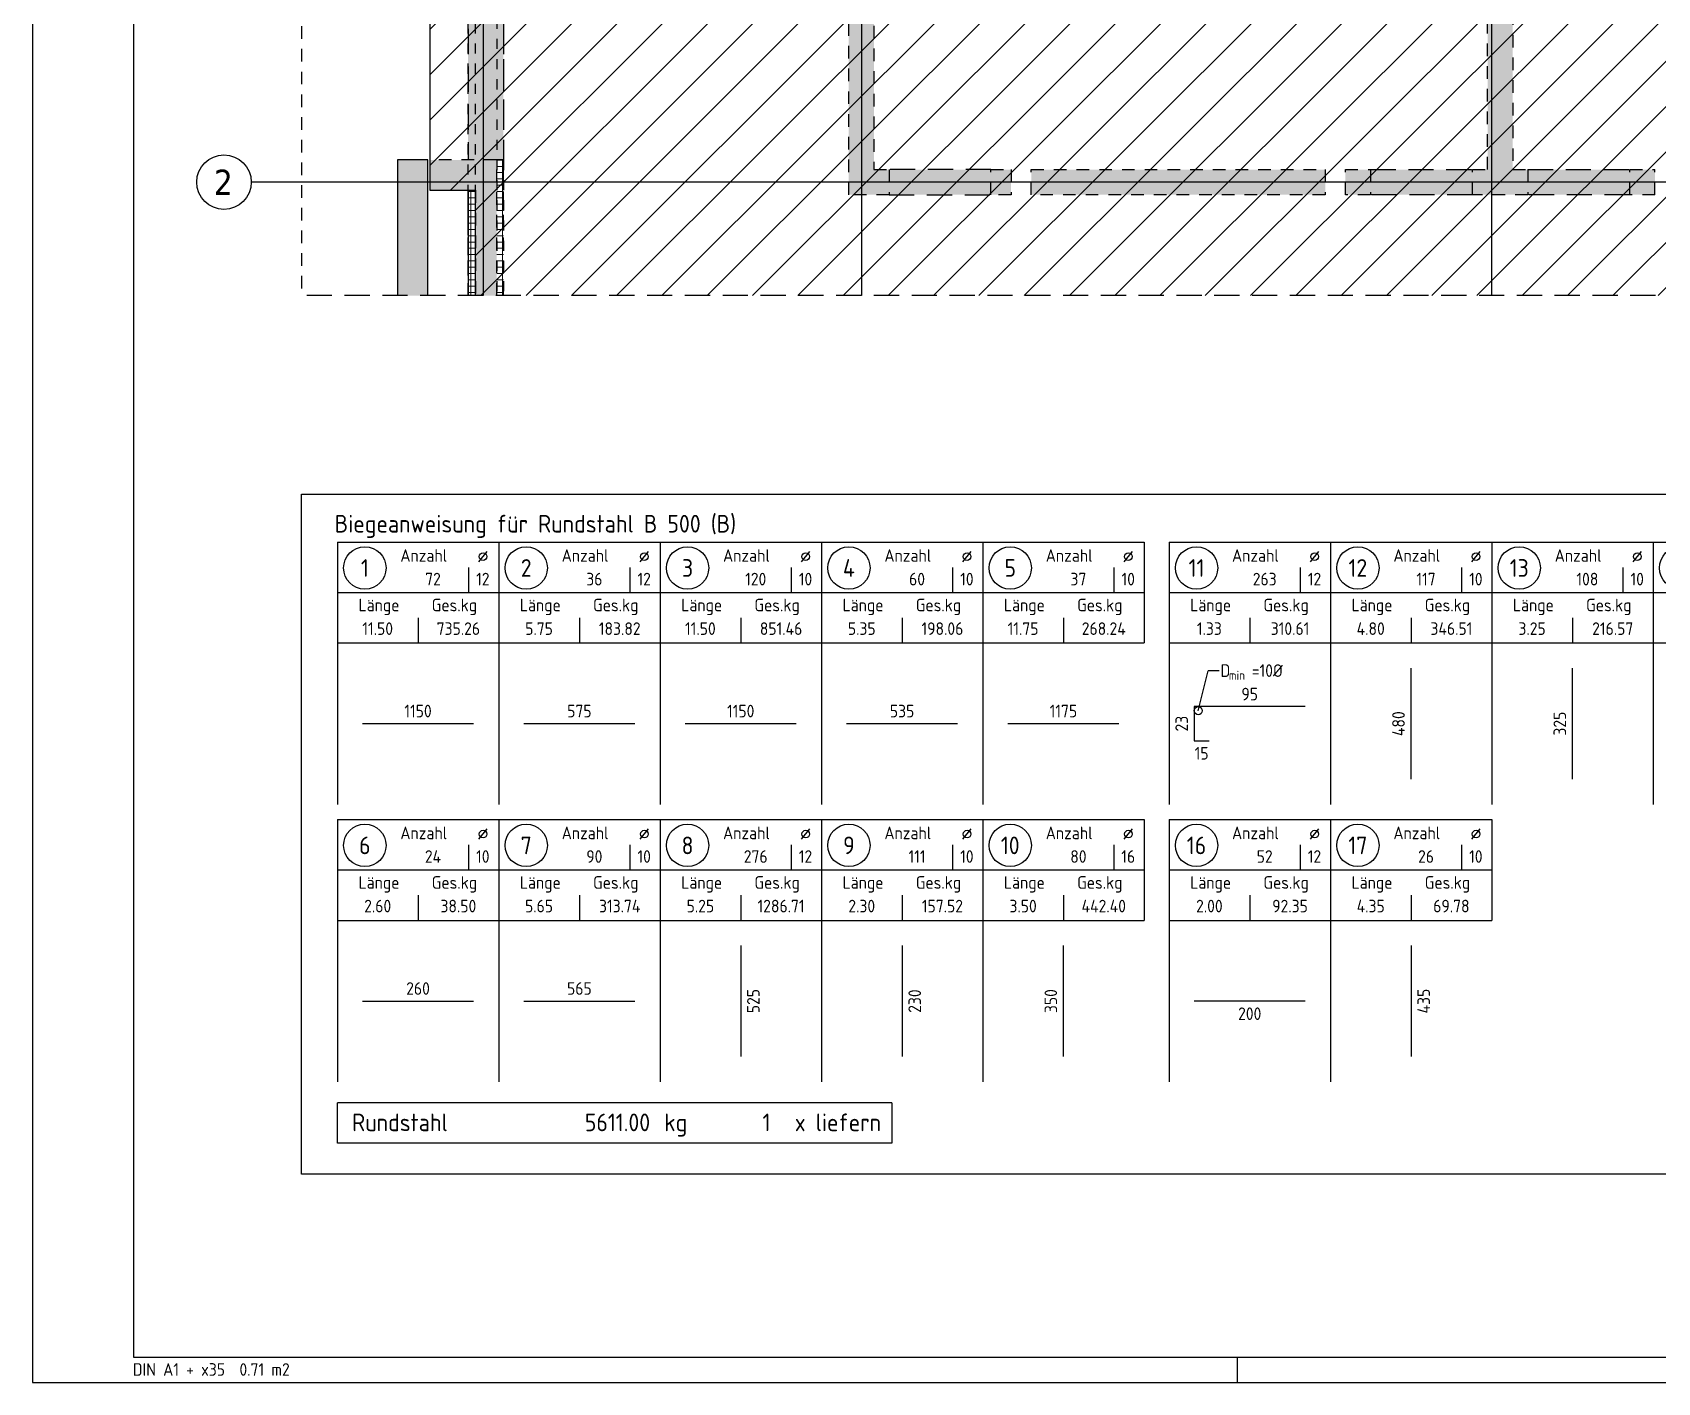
# Model space of a CAD drawing. Extents: x 0 to 76.9, y -2.2 to 33.4.
# Drawn here: x 0 to 16.11, y 0 to 13.38 of the extents above; entities that cross this region are included whole.
import ezdxf
from ezdxf.enums import TextEntityAlignment as Align

# ---------------------------------------------------------------- set-up
doc = ezdxf.new("R2010")
doc.units = 0
doc.header["$LTSCALE"] = 0.5
for name, pattern in [('AUSGEZOGEN', [1000.01, 1000, 0.01]), ('DASHED', [0.75, 0.5, -0.25]), ('HIDDEN', [0.375, 0.25, -0.125]), ('PUNKT', [0.175, 0.05, -0.125]), ('STRICHLINIE', [0.75, 0.5, -0.25]), ('VERDECKT', [0.375, 0.25, -0.125])]:
    doc.linetypes.add(name, pattern=pattern)
for name, color, linetype in [('ACHSEN', 7, 'Continuous'), ('Bestand', 7, 'Continuous'), ('BETON', 7, 'Continuous'), ('DG', 7, 'Continuous'), ('grau_hell', 7, 'Continuous'), ('grau_mittel', 7, 'Continuous'), ('HILFE', 7, 'Continuous'), ('RAHMEN', 7, 'Continuous'), ('RND', 7, 'Continuous'), ('RND_BILD', 7, 'Continuous'), ('SCHRAFF', 7, 'Continuous'), ('SFP_Achsen', 7, 'Continuous'), ('TEXT', 7, 'Continuous'), ('VERDECKT', 7, 'Continuous'), ('VERDECKT2', 7, 'Continuous')]:
    doc.layers.add(name, color=color, linetype=linetype)
doc.layers.add('zila_01_rb_02_stb-fertig_05_schraff', color=144, linetype='Continuous', lineweight=9)
doc.styles.add('helv', font='tahoma.ttf')
doc.styles.add('txt', font='isocp.shx')

# ---------------------------------------------------------------- blocks, each defined once
blk = doc.blocks.new('RND_LIS2')
at = {"layer": 'RND', "color": 3, "linetype": 'Continuous'}
for p, q in [((0, 0), (0, -5.2)), ((0, 0), (3.2, 0)), ((3.2, 0), (3.2, -2)), ((2.6, -0.503), (2.6, -1)), ((0, -1), (3.2, -1)), ((1.6, -1.503), (1.6, -2)), ((0, -2), (3.2, -2))]:
    blk.add_line(p, q, dxfattribs=at)
at = {"layer": 'RND', "color": 7, "linetype": 'Continuous'}
blk.add_line((2.805, -0.39), (2.973, -0.186), dxfattribs=at)
at = {"layer": 'RND', "color": 1, "linetype": 'Continuous'}
blk.add_circle((0.545, -0.513), 0.42, dxfattribs=at)
at = {"layer": 'RND', "color": 7, "linetype": 'Continuous'}
blk.add_circle((2.889, -0.288), 0.075, dxfattribs=at)
at = {"layer": 'RND', "color": 7, "linetype": 'Continuous', "style": 'txt'}
for s, p in [('Anzahl', (1.249, -0.391)), ('Länge', (0.42, -1.373)), ('Ges.kg', (1.872, -1.373))]:
    blk.add_text(s, height=0.25, dxfattribs=at).set_placement(p)
at = {"layer": 'RND', "color": 1, "linetype": 'Continuous', "style": 'txt'}
blk.add_attdef('POS1', text='', height=0.35, dxfattribs=at).set_placement((0.545, -0.513), align=Align.MIDDLE)
at = {"layer": 'RND', "color": 7, "linetype": 'Continuous', "style": 'txt'}
for tag, p in [('STK1', (1.897, -0.859)), ('DS1', (2.885, -0.859)), ('LANG1', (0.8, -1.841)), ('GEW', (2.4, -1.841))]:
    blk.add_attdef(tag, text='', height=0.25, dxfattribs=at).set_placement(p, align=Align.CENTER)
blk = doc.blocks.new('A1-35-0')
at = {"layer": 'RAHMEN'}
for p, q in [((0, 59.4), (0, 0)), ((0, 0), (118.9, 0))]:
    blk.add_line(p, q, dxfattribs=at)
at = {"layer": 'RAHMEN', "color": 5}
for p, q in [((2, 58.9), (2, 0.5)), ((2, 0.5), (118.4, 0.5))]:
    blk.add_line(p, q, dxfattribs=at)
at = {"layer": 'RAHMEN', "color": 7}
blk.add_line((23.9, 0), (23.9, 0.5), dxfattribs=at)
at = {"layer": 'RAHMEN', "color": 7, "style": 'txt'}
blk.add_text('DIN A1 + x35  0.71 m2', height=0.25, dxfattribs=at).set_placement((1.989, 0.133))
blk = doc.blocks.new('RND_SUM')
at = {"layer": 'RND', "color": 5, "linetype": 'Continuous'}
for p, q in [((0, 0), (0, 0.8)), ((11, 0.8), (0, 0.8)), ((11, 0.8), (11, 0)), ((11, 0), (0, 0))]:
    blk.add_line(p, q, dxfattribs=at)
at = {"layer": 'RND', "color": 1, "linetype": 'Continuous', "style": 'txt'}
for s, p in [('Rundstahl', (0.292, 0.235)), ('kg', (6.483, 0.235))]:
    blk.add_text(s, height=0.35, dxfattribs=at).set_placement(p)
blk.add_text('x liefern', height=0.35, dxfattribs=at).set_placement((10.784, 0.235), align=Align.RIGHT)
for tag, p in [('RND-S', (6.203, 0.235)), ('RND-Z', (8.59, 0.235))]:
    blk.add_attdef(tag, text='', height=0.35, dxfattribs=at).set_placement(p, align=Align.RIGHT)

msp = doc.modelspace()

# ---------------------------------------------------------------- hatches: boundary and pattern name
at = {"layer": 'DG', "linetype": 'AUSGEZOGEN'}
h = msp.add_hatch(dxfattribs=at)
h.set_pattern_fill('DOTS', scale=0.8, double=1)
h.set_pattern_definition([(0, (-74.21585, 66.179425), (0.025, 0.05), [0, -0.05])])
h.paths.add_polyline_path([(34.1441, 12.0229), (34.1441, 13.9979), (36.8441, 13.9979), (36.8441, 13.5329), (37.0941, 13.5329), (37.0941, 14.2479), (33.8941, 14.2479), (33.8941, 11.7729), (37.0941, 11.7729), (37.0941, 12.4829), (36.8441, 12.4829), (36.8441, 12.0229)], flags=17)
h.paths.add_polyline_path([(30.9941, 15.6429), (30.9941, 15.3429), (31.2941, 15.3429), (31.2941, 15.6429)], flags=17)
h.paths.add_polyline_path([(26.6941, 15.6429), (26.3941, 15.6429), (26.3941, 15.3429), (26.6941, 15.3429)], flags=17)
h.paths.add_polyline_path([(22.9441, 15.6429), (22.6441, 15.6429), (22.6441, 15.3429), (22.9441, 15.3429)], flags=17)
h.paths.add_polyline_path([(14.7041, 15.3429), (14.7041, 15.6429), (14.4041, 15.6429), (14.4041, 15.3429)], flags=17)
h.paths.add_polyline_path([(12.1191, 22.3479), (12.1191, 22.0979), (35.7691, 22.0979), (35.7691, 22.3479)])
h.paths.add_polyline_path([(39.3441, 10.7729), (39.5941, 10.7729), (39.5941, 22.3479), (39.3441, 22.3479)])
h.paths.add_polyline_path([(4.3941, 10.7729), (4.6041, 10.7729), (4.6041, 19.1979), (4.3941, 19.1979)])
at = {"layer": 'grau_hell'}
h = msp.add_hatch(color=9, dxfattribs=at)
h.paths.add_polyline_path([(3.6791, 14.1678), (3.9191, 14.1678), (3.9191, 19.6678), (3.6791, 19.6678)])
h.paths.add_polyline_path([(3.9191, 27.2478), (3.6191, 27.2478), (3.6191, 25.4678), (2.6691, 25.4678), (2.6691, 25.2678), (3.6191, 25.2678), (3.6191, 19.6678), (3.9191, 19.6678)])
h.paths.add_polyline_path([(3.9191, 27.2678), (3.9191, 27.5178), (2.6691, 27.5178), (2.6691, 27.2678)])
h.paths.add_polyline_path([(3.6191, 10.7729), (3.9191, 10.7729), (3.9191, 12.1178), (3.6191, 12.1178)])
at = {"layer": 'grau_hell', "linetype": 'AUSGEZOGEN'}
h = msp.add_hatch(dxfattribs=at)
h.set_pattern_fill('ANSI31', color=9, scale=0.1, style=0, double=1)
h.set_pattern_definition([(45, (-0.08538, 28.69272), (-0.2245064, 0.2245064), [])])
h.paths.add_polyline_path([(31.2691, 11.7729), (20.1441, 11.7729), (20.1441, 12.0229), (17.7791, 12.0229), (17.7791, 16.3979), (10.8441, 16.3979), (10.8441, 18.0229), (9.3791, 18.0229), (9.3791, 18.0229), (8.4941, 18.0229), (8.4941, 18.0229), (8.0941, 18.0229), (8.0941, 19.8079), (6.6441, 19.8079), (6.6441, 19.6029), (4.4441, 19.6029), (4.4441, 19.1979), (4.3941, 19.1979), (4.3941, 14.4679), (3.9391, 14.4679), (3.9391, 11.8179), (4.3941, 11.8179), (4.3941, 10.7729), (43.3691, 10.7729), (43.3691, 26.2729), (37.094, 26.2729), (37.0941, 14.2479), (36.8441, 14.2478), (36.844, 12.0229), (34.1441, 12.0229), (34.1441, 11.7729)])
at = {"layer": 'grau_mittel'}
h = msp.add_hatch(color=61, dxfattribs=at)
h.paths.add_polyline_path([(43.3691, 26.2729), (36.8441, 26.2729), (36.8441, 18.0229), (37.9091, 18.0229), (37.9091, 18.2729), (37.0941, 18.2729), (37.0941, 25.9729), (39.3441, 25.9729), (39.3441, 18.2729), (39.1941, 18.2729), (39.1941, 18.0229), (39.5941, 18.0229), (39.5941, 25.9729), (43.0691, 25.9729), (43.0691, 20.9579), (43.3691, 20.9579)])
h.paths.add_polyline_path([(43.3691, 20.9579), (43.0691, 20.9579), (43.0691, 19.0879), (43.3691, 19.0879)], flags=17)
h.paths.add_polyline_path([(43.3691, 19.0879), (43.0691, 19.0879), (43.0691, 18.0229), (43.3691, 18.0229)])
h.paths.add_polyline_path([(43.0691, 18.0229), (43.0691, 18.2729), (39.5941, 18.2729), (39.5941, 18.0229)])
h.paths.add_polyline_path([(39.1941, 18.0229), (39.1941, 18.2729), (38.3091, 18.2729), (38.3091, 18.0229)], flags=17)
h.paths.add_polyline_path([(38.3091, 18.2729), (38.1091, 18.2729), (38.1091, 18.0229), (38.3091, 18.0229)], flags=17)
h.paths.add_polyline_path([(43.3691, 18.0229), (43.0691, 18.0229), (43.0691, 12.0479), (43.3691, 12.0479)])
h.paths.add_polyline_path([(43.0691, 11.7479), (43.3691, 11.7479), (43.3691, 12.0479), (43.0691, 12.0479)])
h.paths.add_polyline_path([(4.6691, 14.1678), (4.6041, 14.1678), (4.3191, 14.1678), (4.3191, 12.1178), (4.6041, 12.1178), (4.6691, 12.1178)])
h.paths.add_polyline_path([(4.6041, 25.9729), (8.0941, 25.9729), (8.0941, 18.0229), (8.4941, 18.0229), (8.4941, 18.2729), (8.3441, 18.2729), (8.3441, 25.9729), (10.5941, 25.9729), (10.5941, 18.2729), (9.8291, 18.2729), (9.8291, 18.0229), (10.8441, 18.0229), (10.8441, 26.2729), (4.4441, 26.2729), (4.4441, 19.1979), (4.3941, 19.1979), (4.3941, 14.4678), (3.9391, 14.4678), (3.9391, 14.1678), (4.6041, 14.1678)])
h.paths.add_polyline_path([(4.6691, 18.2729), (4.6691, 18.0229), (8.0941, 18.0229), (8.0941, 18.2729)], flags=17)
h.paths.add_polyline_path([(8.4941, 18.2729), (8.4941, 18.0229), (9.3791, 18.0229), (9.3791, 18.2729)], flags=17)
h.paths.add_polyline_path([(9.3791, 18.2729), (9.3791, 18.0229), (9.6291, 18.0229), (9.6291, 18.2729)], flags=17)
h.paths.add_polyline_path([(10.8441, 18.0229), (10.5941, 18.0229), (10.5941, 16.3979), (10.8441, 16.3979)], flags=17)
h.paths.add_polyline_path([(8.0941, 16.3979), (8.0941, 11.7729), (8.4941, 11.7729), (8.4941, 12.0229), (8.3441, 12.0229), (8.3441, 16.1479), (14.4291, 16.1479), (14.4291, 15.7929), (14.6791, 15.7929), (14.6791, 16.1479), (15.7391, 16.1479), (15.7391, 16.3979)])
h.paths.add_polyline_path([(9.5041, 11.7729), (9.5041, 12.0229), (8.4941, 12.0229), (8.4941, 11.7729)], flags=17)
h.paths.add_polyline_path([(9.5041, 11.7729), (9.7041, 11.7729), (9.7041, 12.0229), (9.5041, 12.0229)])
h.paths.add_polyline_path([(9.9041, 12.0229), (9.9041, 11.7729), (12.8191, 11.7729), (12.8191, 12.0229)], flags=16)
h.paths.add_polyline_path([(13.0191, 12.0229), (13.0191, 11.7729), (13.2691, 11.7729), (13.2691, 12.0229)], flags=16)
h.paths.add_polyline_path([(13.2691, 12.0229), (13.2691, 11.7729), (14.2791, 11.7729), (14.2791, 12.0229)], flags=16)
h.paths.add_polyline_path([(14.4291, 12.0229), (14.2791, 12.0229), (14.2791, 11.7729), (14.8291, 11.7729), (14.8291, 12.0229), (14.6791, 12.0229), (14.6791, 14.7079), (16.0391, 14.7079), (16.0391, 14.9579), (14.6791, 14.9579), (14.6791, 15.6429), (14.4291, 15.6429)])
h.paths.add_polyline_path([(14.8291, 12.0229), (14.8291, 11.7729), (15.8391, 11.7729), (15.8391, 12.0229)], flags=16)
h.paths.add_polyline_path([(15.8391, 11.7729), (16.0891, 11.7729), (16.0891, 12.0229), (15.8391, 12.0229)])
h.paths.add_polyline_path([(16.4941, 16.1479), (16.4941, 16.3979), (16.1391, 16.3979), (16.1391, 16.1479)])
h.paths.add_polyline_path([(17.3791, 16.1479), (17.3791, 16.3979), (16.4941, 16.3979), (16.4941, 16.1479)])
h.paths.add_polyline_path([(18.6941, 16.1479), (18.6941, 12.0229), (16.2891, 12.0229), (16.2891, 11.7729), (20.4441, 11.7729), (20.4441, 12.0229), (18.9441, 12.0229), (18.9441, 16.1479), (19.8941, 16.1479), (19.8941, 15.3679), (21.2691, 15.3679), (21.2691, 15.6179), (20.1441, 15.6179), (20.1441, 16.3979), (17.3791, 16.3979), (17.3791, 16.1479)])
h.paths.add_polyline_path([(16.2391, 14.9579), (16.2391, 14.7079), (17.7791, 14.7079), (17.7791, 14.9579)])
h.paths.add_polyline_path([(20.6441, 12.0229), (20.6441, 11.7729), (29.8191, 11.7729), (29.8191, 12.0229)])
h.paths.add_polyline_path([(25.0191, 15.3679), (25.0191, 15.6179), (22.6691, 15.6179), (22.6691, 15.3679)])
h.paths.add_polyline_path([(28.5691, 15.3679), (28.5691, 15.6179), (26.4191, 15.6179), (26.4191, 15.3679)])
h.paths.add_polyline_path([(29.9691, 15.6179), (29.9691, 15.3679), (31.2691, 15.3679), (31.2691, 16.1479), (32.6491, 16.1479), (32.6491, 16.3979), (31.0191, 16.3979), (31.0191, 15.6179)])
h.paths.add_polyline_path([(31.2691, 13.7979), (31.0191, 13.7979), (31.0191, 12.0229), (30.0191, 12.0229), (30.0191, 11.7729), (31.4191, 11.7729), (31.4191, 12.0229), (31.2691, 12.0229)])
h.paths.add_polyline_path([(32.3041, 11.7729), (32.3041, 12.0229), (31.4191, 12.0229), (31.4191, 11.7729)])
h.paths.add_polyline_path([(32.3041, 12.0229), (32.3041, 11.7729), (33.0091, 11.7729), (33.0091, 12.0229)], flags=17)
h.paths.add_polyline_path([(33.6091, 12.0229), (33.6091, 11.7729), (37.0941, 11.7729), (37.0941, 12.4829), (36.8441, 12.4829), (36.8441, 12.0229), (34.1441, 12.0229), (34.1441, 13.9979), (36.8441, 13.9979), (36.8441, 13.5329), (37.0941, 13.5329), (37.0941, 13.7829), (37.0141, 13.7829), (37.0141, 13.9329), (37.0941, 13.9329), (37.0941, 14.3976), (36.8441, 14.3976), (36.8441, 14.2479), (32.3041, 14.2479), (32.3041, 13.9979), (33.8941, 13.9979), (33.8941, 12.0229)])
h.paths.add_polyline_path([(36.8441, 13.5329), (36.8441, 12.4829), (37.0941, 12.4829), (37.0941, 13.5329)], flags=17)
h.paths.add_polyline_path([(36.8441, 14.3976), (37.0941, 14.3976), (37.0941, 15.2826), (36.8441, 15.2826)])
h.paths.add_polyline_path([(37.0941, 15.5479), (36.8441, 15.5479), (36.8441, 15.2826), (37.0941, 15.2826)])
h.paths.add_polyline_path([(36.5441, 16.3979), (36.5441, 16.1479), (37.0941, 16.1479), (37.0941, 16.3979)])
h.paths.add_polyline_path([(35.944, 16.1479), (35.944, 16.3979), (33.2491, 16.3979), (33.2491, 16.1479)])
h.paths.add_polyline_path([(32.3041, 13.9979), (32.3041, 14.2479), (31.4191, 14.2479), (31.4191, 13.9979)])
h.paths.add_polyline_path([(31.4191, 13.9979), (31.4191, 14.2479), (31.2691, 14.2479), (31.2691, 15.1679), (31.0191, 15.1679), (31.0191, 13.9979)])
h.paths.add_polyline_path([(37.0941, 18.0229), (36.8441, 18.0229), (36.8441, 16.9479), (37.0941, 16.9479)])
h.paths.add_polyline_path([(34.1441, 18.0779), (34.3941, 18.0779), (34.3941, 18.7729), (34.1441, 18.7729)])
h.paths.add_polyline_path([(32.2941, 18.7729), (32.0441, 18.7729), (32.0441, 18.0779), (32.2941, 18.0779)])
h.paths.add_polyline_path([(30.3941, 18.6729), (30.3941, 18.0779), (30.6441, 18.0779), (30.6441, 18.9229), (29.6191, 18.9229), (29.6191, 20.5679), (29.3191, 20.5679), (29.3191, 18.9229), (28.2941, 18.9229), (28.2941, 18.0779), (28.5441, 18.0779), (28.5441, 18.6729)])
h.paths.add_polyline_path([(29.3191, 20.7679), (29.6191, 20.7679), (29.6191, 23.9179), (29.3191, 23.9179)])
h.paths.add_polyline_path([(29.6191, 24.8129), (29.3191, 24.8129), (29.3191, 24.1179), (29.6191, 24.1179)])
h.paths.add_polyline_path([(29.6191, 24.8129), (29.6191, 24.8229), (29.3191, 24.8229), (29.3191, 24.8129)])
h.paths.add_polyline_path([(29.6191, 25.6229), (29.6191, 25.8229), (29.3191, 25.8229), (29.3191, 25.6229)])
h.paths.add_polyline_path([(29.3191, 25.8229), (29.6191, 25.8229), (29.6191, 26.2729), (29.3191, 26.2729)])
h.paths.add_polyline_path([(29.6191, 26.2729), (29.6191, 25.9729), (36.8441, 25.9729), (36.8441, 26.2729)])
h.paths.add_polyline_path([(22.1191, 26.2729), (22.1191, 25.9729), (29.3191, 25.9729), (29.3191, 26.2729)])
h.paths.add_polyline_path([(21.8191, 26.2729), (21.8191, 25.9729), (22.1191, 25.9729), (22.1191, 26.2729)])
h.paths.add_polyline_path([(14.6191, 26.2729), (14.6191, 25.9729), (21.8191, 25.9729), (21.8191, 26.2729)])
h.paths.add_polyline_path([(14.6191, 26.2729), (14.3191, 26.2729), (14.3191, 25.9729), (14.6191, 25.9729)])
h.paths.add_polyline_path([(10.8441, 26.2729), (10.8441, 25.9729), (14.3191, 25.9729), (14.3191, 26.2729)])
h.paths.add_polyline_path([(13.5441, 18.7729), (13.2941, 18.7729), (13.2941, 18.0779), (13.5441, 18.0779)])
h.paths.add_polyline_path([(15.6441, 18.7729), (15.3941, 18.7729), (15.3941, 18.0779), (15.6441, 18.0779)])
h.paths.add_polyline_path([(17.2941, 18.7729), (17.0441, 18.7729), (17.0441, 18.0779), (17.2941, 18.0779)])
h.paths.add_polyline_path([(19.3941, 18.7729), (19.1441, 18.7729), (19.1441, 18.0779), (19.3941, 18.0779)])
h.paths.add_polyline_path([(20.7941, 18.0779), (21.0441, 18.0779), (21.0441, 18.7729), (20.7941, 18.7729)])
h.paths.add_polyline_path([(22.8941, 18.0779), (23.1441, 18.0779), (23.1441, 18.7729), (22.8941, 18.7729)])
h.paths.add_polyline_path([(24.7941, 18.7729), (24.5441, 18.7729), (24.5441, 18.0779), (24.7941, 18.0779)])
h.paths.add_polyline_path([(26.6441, 18.0779), (26.8941, 18.0779), (26.8941, 18.7729), (26.6441, 18.7729)])
h.paths.add_polyline_path([(43.0691, 10.7729), (43.3691, 10.7729), (43.3691, 11.7479), (43.0691, 11.7479)])
h.paths.add_polyline_path([(4.3941, 10.7729), (4.6041, 10.7729), (4.6041, 12.1178), (3.9391, 12.1178), (3.9391, 11.8178), (4.3941, 11.8178)])
at = {"layer": 'SCHRAFF'}
h = msp.add_hatch(dxfattribs=at)
h.set_pattern_fill('ANSI33', color=8, scale=0.5, double=1)
h.set_pattern_definition([(45, (-74.21585, 66.17943), (-0.08838835, 0.08838835), []), (45, (-74.12746, 66.17943), (-0.08838835, 0.08838835), [0.0625, -0.03125])])
h.paths.add_polyline_path([(3.9191, 27.2478), (3.6191, 27.2478), (3.6191, 25.4678), (2.6691, 25.4678), (2.6691, 25.2678), (3.6191, 25.2678), (3.6191, 19.6678), (3.9191, 19.6678)])
h.paths.add_polyline_path([(3.9191, 27.2678), (3.9191, 27.5178), (2.6691, 27.5178), (2.6691, 27.2678)])
h.paths.add_polyline_path([(3.6191, 10.7729), (3.9191, 10.7729), (3.9191, 12.1178), (3.6191, 12.1178)])
at = {"layer": 'zila_01_rb_02_stb-fertig_05_schraff', "linetype": 'AUSGEZOGEN'}
h = msp.add_hatch(dxfattribs=at)
h.set_pattern_fill('ANSI37', color=102, scale=0.5, angle=-45)
h.set_pattern_definition([(0, (-74.21585, 66.179425), (1e-17, 0.0625), []), (90, (-74.21585, 66.179425), (-0.0625, 2e-17), [])])
h.paths.add_polyline_path([(4.3191, 10.7729), (4.3941, 10.7729), (4.3941, 11.8178), (4.3191, 11.8178)])
h.paths.add_polyline_path([(4.6041, 10.7729), (4.6691, 10.7729), (4.6691, 12.1178), (4.6041, 12.1178)])

# ---------------------------------------------------------------- linework, layer by layer
at = {"layer": 'ACHSEN', "color": 140, "linetype": 'AUSGEZOGEN'}
for p, q in [((4.4691, 27.7729), (4.4691, 10.7729)), ((8.2191, 27.7729), (8.2191, 10.7729)), ((14.4691, 27.7729), (14.4691, 10.7729)), ((43.3691, 11.8979), (2.1691, 11.8979))]:
    msp.add_line(p, q, dxfattribs=at)
at = {"layer": 'Bestand', "color": 8, "linetype": 'AUSGEZOGEN'}
for p, q in [((3.9191, 12.1178), (3.6191, 12.1178)), ((3.6191, 12.1178), (3.6191, 10.7729)), ((3.9191, 10.7729), (3.9191, 12.1178))]:
    msp.add_line(p, q, dxfattribs=at)
at = {"layer": 'BETON', "color": 6, "linetype": 'AUSGEZOGEN'}
for p, q in [((3.9391, 14.4678), (3.9391, 11.8178)), ((3.9391, 11.8178), (4.3941, 11.8178)), ((4.3191, 11.8178), (4.3191, 10.7729)), ((4.3941, 10.7729), (4.3941, 11.8178))]:
    msp.add_line(p, q, dxfattribs=at)
at = {"layer": 'DG', "color": 7, "linetype": 'PUNKT', "lineweight": -2}
for p, q in [((4.6041, 24.5179), (4.6041, 10.7729)), ((4.6691, 24.5179), (4.6691, 10.7729)), ((4.3191, 10.7729), (4.3191, 19.1979)), ((4.3941, 10.7729), (4.3941, 19.1979))]:
    msp.add_line(p, q, dxfattribs=at)
at = {"layer": 'HILFE', "color": 102, "linetype": 'HIDDEN'}
msp.add_line((2.6691, 27.6178), (2.6691, 10.7729), dxfattribs=at)
at = {"layer": 'HILFE', "color": 102, "linetype": 'DASHED'}
msp.add_line((43.4691, 10.7729), (2.6691, 10.7729), dxfattribs=at)
at = {"layer": 'HILFE', "color": 102, "linetype": 'AUSGEZOGEN'}
for p in [(11.5603, 6.659), (11.7673, 7.0538)]:
    msp.add_line(p, (11.6599, 7.0538), dxfattribs=at)
msp.add_circle((11.5603, 6.659), 0.04, dxfattribs=at)
at = {"layer": 'RND_BILD', "color": 1, "linetype": 'AUSGEZOGEN'}
for points in [[(13.6703, 5.9804), (13.6703, 7.0804)], [(15.2703, 5.9804), (15.2703, 7.0804)], [(12.6203, 6.699), (11.5203, 6.699), (11.5203, 6.3617), (11.667, 6.3617)], [(3.2731, 6.5304), (4.3731, 6.5304)], [(4.8731, 6.5304), (5.9731, 6.5304)], [(6.4731, 6.5304), (7.5731, 6.5304)], [(8.0731, 6.5304), (9.1731, 6.5304)], [(9.6731, 6.5304), (10.7731, 6.5304)], [(7.0231, 4.3304), (7.0231, 3.2304)], [(8.6231, 4.3304), (8.6231, 3.2304)], [(10.2231, 3.2304), (10.2231, 4.3304)], [(13.6703, 4.3304), (13.6703, 3.2304)], [(3.2731, 3.7804), (4.3731, 3.7804)], [(4.8731, 3.7804), (5.9731, 3.7804)], [(12.6203, 3.7804), (11.5203, 3.7804)]]:
    msp.add_lwpolyline(points, dxfattribs=at)
at = {"layer": 'SFP_Achsen', "color": 7, "linetype": 'AUSGEZOGEN'}
msp.add_circle((1.8986, 11.8979), 0.2705, dxfattribs=at)
at = {"layer": 'TEXT', "color": 1, "linetype": 'AUSGEZOGEN'}
msp.add_lwpolyline([(2.6691, 8.8053), (19.6176, 8.8053), (19.6176, 2.0646), (2.6691, 2.0646)], close=True, dxfattribs=at)
at = {"layer": 'VERDECKT', "color": 7, "linetype": 'VERDECKT', "lineweight": -2}
for p, q in [((8.0941, 11.7729), (8.0941, 16.3979)), ((8.3441, 16.1479), (8.3441, 12.0229)), ((14.4291, 12.0229), (14.4291, 15.6429)), ((14.6791, 14.7079), (14.6791, 12.0229)), ((4.6041, 12.1178), (3.9391, 12.1178)), ((3.9391, 12.1178), (3.9391, 11.8178)), ((4.6041, 10.7729), (4.6041, 12.1178)), ((8.3441, 12.0229), (8.4941, 12.0229)), ((8.4941, 12.0229), (8.4941, 11.7729)), ((14.2791, 11.7729), (14.2791, 12.0229)), ((14.2791, 12.0229), (14.4291, 12.0229)), ((14.6791, 12.0229), (14.8291, 12.0229)), ((14.8291, 12.0229), (14.8291, 11.7729)), ((15.8391, 11.7729), (15.8391, 12.0229)), ((15.8391, 12.0229), (16.0891, 12.0229)), ((3.9391, 11.8178), (4.3941, 11.8178)), ((4.3941, 11.8178), (4.3941, 10.7729)), ((8.4941, 11.7729), (8.0941, 11.7729)), ((14.8291, 11.7729), (14.2791, 11.7729)), ((16.0891, 11.7729), (15.8391, 11.7729))]:
    msp.add_line(p, q, dxfattribs=at)
at = {"layer": 'VERDECKT', "color": 7, "linetype": 'VERDECKT'}
msp.add_line((16.0891, 11.7729), (16.0891, 12.0229), dxfattribs=at)
at = {"layer": 'VERDECKT', "color": 7, "linetype": 'VERDECKT', "lineweight": -2}
for points in [[(4.6691, 10.7729), (4.6691, 12.1178), (4.6041, 12.1178)], [(9.7041, 11.7729), (9.5041, 11.7729), (9.5041, 12.0229), (9.7041, 12.0229), (9.7041, 11.7729)], [(9.9041, 11.7729), (9.9041, 12.0229), (12.8191, 12.0229), (12.8191, 11.7729)], [(13.0191, 12.0229), (13.2691, 12.0229), (13.2691, 11.7729), (13.0191, 11.7729), (13.0191, 12.0229)], [(4.3191, 10.7729), (4.3191, 11.8178)], [(12.8191, 11.7729), (9.9041, 11.7729)]]:
    msp.add_lwpolyline(points, dxfattribs=at)
at = {"layer": 'VERDECKT2', "color": 7, "linetype": 'STRICHLINIE'}
for p, q in [((4.3191, 14.1678), (4.3191, 12.1178)), ((4.6691, 14.1678), (4.6691, 12.1178)), ((9.5041, 12.0229), (8.4941, 12.0229)), ((13.2691, 12.0229), (14.2791, 12.0229)), ((14.8291, 12.0229), (15.8391, 12.0229)), ((8.4941, 11.7729), (9.5041, 11.7729)), ((14.2791, 11.7729), (13.2691, 11.7729)), ((15.8391, 11.7729), (14.8291, 11.7729))]:
    msp.add_line(p, q, dxfattribs=at)

# ---------------------------------------------------------------- block references
at = {"layer": 'RAHMEN', "color": 7, "linetype": 'AUSGEZOGEN', "xscale": 0.5, "yscale": 0.5, "zscale": 0.5}
msp.add_blockref('A1-35-0', (0, 0), dxfattribs=at)
at = {"layer": 'RND_BILD', "color": 6, "linetype": 'AUSGEZOGEN', "xscale": 0.5, "yscale": 0.5, "zscale": 0.5}
msp.add_blockref('RND_LIS2', (3.0231, 8.3304), dxfattribs=at).add_auto_attribs({'POS1': '1', 'STK1': '72', 'DS1': '12', 'LANG1': '11.50', 'GEW': '735.26'})
at = {"layer": 'RND_BILD', "color": 7, "linetype": 'AUSGEZOGEN', "xscale": 0.5, "yscale": 0.5, "zscale": 0.5}
for name, p, values in [('RND_LIS2', (4.6231, 8.3304), {'POS1': '2', 'STK1': '36', 'DS1': '12', 'LANG1': '5.75', 'GEW': '183.82'}), ('RND_LIS2', (6.2231, 8.3304), {'POS1': '3', 'STK1': '120', 'DS1': '10', 'LANG1': '11.50', 'GEW': '851.46'}), ('RND_LIS2', (7.8231, 8.3304), {'POS1': '4', 'STK1': '60', 'DS1': '10', 'LANG1': '5.35', 'GEW': '198.06'}), ('RND_LIS2', (9.4231, 8.3304), {'POS1': '5', 'STK1': '37', 'DS1': '10', 'LANG1': '11.75', 'GEW': '268.24'}), ('RND_LIS2', (11.2703, 8.3304), {'POS1': '11', 'STK1': '263', 'DS1': '12', 'LANG1': '1.33', 'GEW': '310.61'}), ('RND_LIS2', (12.8703, 8.3304), {'POS1': '12', 'STK1': '117', 'DS1': '10', 'LANG1': '4.80', 'GEW': '346.51'}), ('RND_LIS2', (14.4703, 8.3304), {'POS1': '13', 'STK1': '108', 'DS1': '10', 'LANG1': '3.25', 'GEW': '216.57'}), ('RND_LIS2', (16.0703, 8.3304), {'POS1': '14', 'STK1': '12', 'DS1': '12', 'LANG1': '5.60', 'GEW': '59.67'}), ('RND_LIS2', (3.0231, 5.5804), {'POS1': '6', 'STK1': '24', 'DS1': '10', 'LANG1': '2.60', 'GEW': '38.50'}), ('RND_LIS2', (4.6231, 5.5804), {'POS1': '7', 'STK1': '90', 'DS1': '10', 'LANG1': '5.65', 'GEW': '313.74'}), ('RND_LIS2', (6.2231, 5.5804), {'POS1': '8', 'STK1': '276', 'DS1': '12', 'LANG1': '5.25', 'GEW': '1286.71'}), ('RND_LIS2', (7.8231, 5.5804), {'POS1': '9', 'STK1': '111', 'DS1': '10', 'LANG1': '2.30', 'GEW': '157.52'}), ('RND_LIS2', (9.4231, 5.5804), {'POS1': '10', 'STK1': '80', 'DS1': '16', 'LANG1': '3.50', 'GEW': '442.40'}), ('RND_LIS2', (11.2703, 5.5804), {'POS1': '16', 'STK1': '52', 'DS1': '12', 'LANG1': '2.00', 'GEW': '92.35'}), ('RND_LIS2', (12.8703, 5.5804), {'POS1': '17', 'STK1': '26', 'DS1': '10', 'LANG1': '4.35', 'GEW': '69.78'}), ('RND_SUM', (3.0231, 2.3731), {'RND-S': '5611.00', 'RND-Z': '1'})]:
    msp.add_blockref(name, p, dxfattribs=at).add_auto_attribs(values)

# ---------------------------------------------------------------- texts
at = {"layer": 'RND_BILD', "color": 7, "linetype": 'AUSGEZOGEN', "style": 'txt'}
for s, p in [('95', (12.0703, 6.824)), ('1150', (3.8231, 6.6554)), ('575', (5.4231, 6.6554)), ('1150', (7.0231, 6.6554)), ('535', (8.6231, 6.6554)), ('1175', (10.2231, 6.6554)), ('15', (11.5937, 6.2367)), ('260', (3.8231, 3.9054)), ('565', (5.4231, 3.9054)), ('200', (12.0703, 3.6554))]:
    msp.add_text(s, height=0.125, dxfattribs=at).set_placement(p, align=Align.MIDDLE)
for s, p in [('480', (13.5453, 6.5304)), ('325', (15.1453, 6.5304)), ('23', (11.3953, 6.5304)), ('525', (7.1481, 3.7804)), ('230', (8.7481, 3.7804)), ('350', (10.0981, 3.7804)), ('435', (13.7953, 3.7804))]:
    msp.add_text(s, height=0.125, rotation=90, dxfattribs=at).set_placement(p, align=Align.MIDDLE)
at = {"layer": 'SFP_Achsen', "color": 6, "linetype": 'AUSGEZOGEN', "style": 'helv'}
msp.add_text('2', height=0.25, dxfattribs=at).set_placement((1.7983, 11.7717))
at = {"layer": 'TEXT', "color": 1, "linetype": 'AUSGEZOGEN', "style": 'txt'}
msp.add_text('Biegeanweisung für Rundstahl B 500 (B)', height=0.175, dxfattribs=at).set_placement((2.9965, 8.4248))
at = {"layer": 'TEXT', "color": 7, "linetype": 'AUSGEZOGEN', "style": 'txt'}
msp.add_text('D   =10%%C', height=0.125, dxfattribs=at).set_placement((11.7804, 6.9939))
at = {"layer": 'TEXT', "color": 102, "linetype": 'AUSGEZOGEN', "style": 'txt'}
msp.add_text('min', height=0.09, dxfattribs=at).set_placement((11.8638, 6.9643))

doc.saveas('drawing.dxf')
